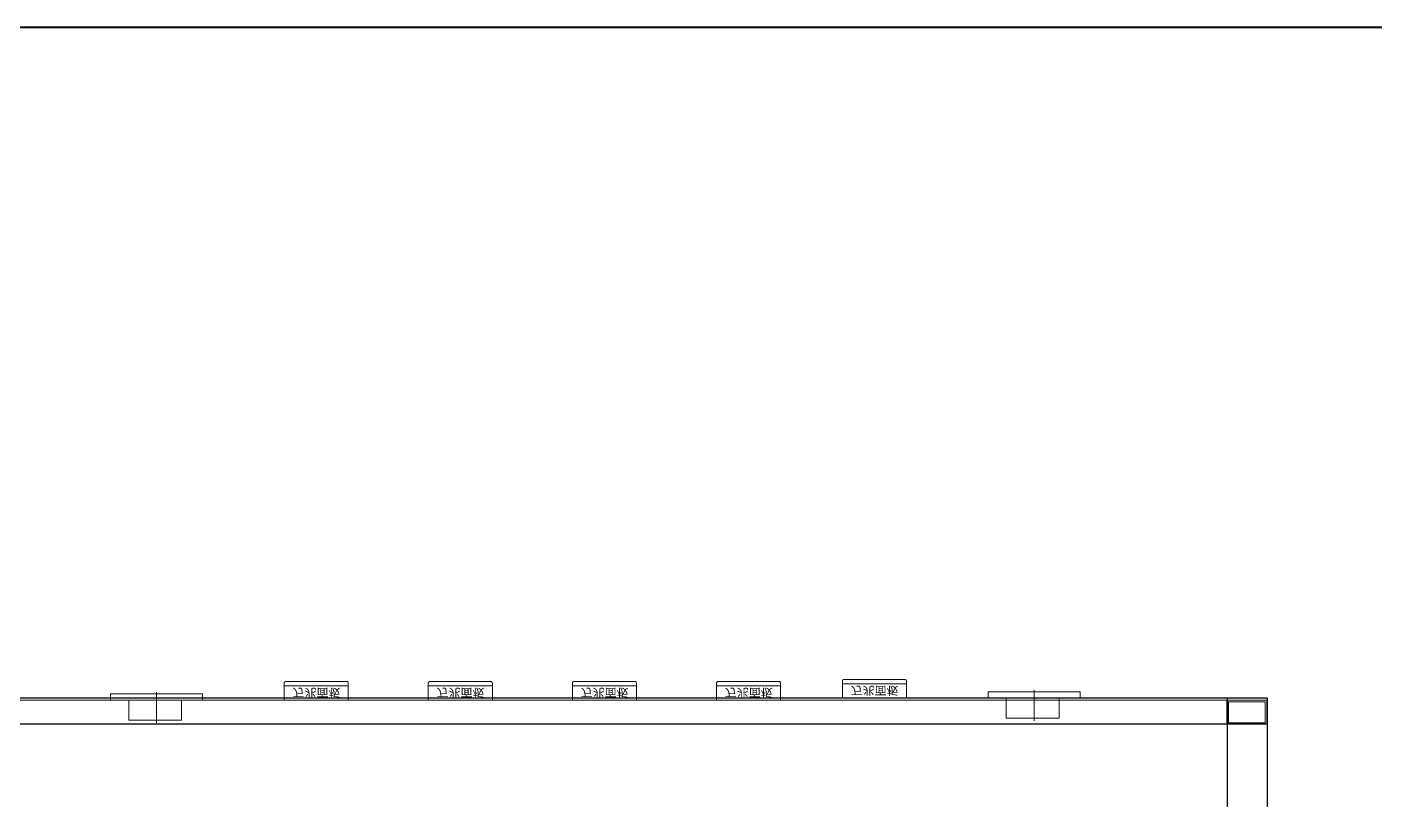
# Model space of a CAD drawing. Extents: x 539033 to 804858, y 468425 to 1263560.
# Drawn here: x 740926 to 742610, y 492172 to 493138 of the extents above; entities that cross this region are included whole.
import ezdxf

# ---------------------------------------------------------------- set-up
doc = ezdxf.new("R2010")
doc.units = 0
doc.header["$LTSCALE"] = 1000
doc.header["$MEASUREMENT"] = 0
for name, pattern in [('0', [0, 0]), ('ACAD_ISO02W100', [15, 12, -3]), ('ACAD_ISO05W100', [33, 24, -3, 0, -3, 0, -3]), ('ACAD_ISO10W100', [18.5, 12, -3, 0.5, -3])]:
    doc.linetypes.add(name, pattern=pattern)
doc.layers.add('5剖面线层', color=2, linetype='CONTINUOUS')
doc.layers.add('柱子', color=7, linetype='CONTINUOUS')
for name, color, linetype, lineweight in [('中心线', 1, 'ACAD_ISO10W100', 15), ('双点划线', 7, 'ACAD_ISO05W100', 15), ('粗实线', 7, '0', 30), ('虚线', 6, 'ACAD_ISO02W100', 18)]:
    doc.layers.add(name, color=color, linetype=linetype, lineweight=lineweight)
doc.styles.add('标准', font='', dxfattribs={"width": 0.667})
doc.styles.get('标准').set_extended_font_data('FangSong_GB2312')

# ---------------------------------------------------------------- blocks, each defined once
blk = doc.blocks.new('A$C6194237F')
at = {"layer": '虚线', "color": 2, "ltscale": 100}
for points in [[(0, 0), (50, 0), (50, 30), (0, 30)], [(2, 2), (48, 2), (48, 28), (2, 28)]]:
    blk.add_lwpolyline(points, close=True, dxfattribs=at)
blk = doc.blocks.new('A$C79CB2A9E')
at = {"layer": '中心线', "color": 1, "ltscale": 100}
blk.add_line((57.5, 0), (57.5, 38), dxfattribs=at)
at = {"layer": '双点划线', "color": 4, "ltscale": 100}
blk.add_lwpolyline([(22.7, 35), (22.7, 10), (88.7, 10), (88.7, 35)], close=True, dxfattribs=at)
blk.add_lwpolyline([(0.5, 2), (114.5, 2, 0.414214), (115, 2.5), (115, 10), (0, 10), (0, 2.5, 0.414214)], format="xyb", close=True, dxfattribs=at)
blk = doc.blocks.new('A$C5FBC7258')
at = {"layer": '双点划线', "color": 4, "ltscale": 100}
for p, q in [((80, 23.5), (0, 23.5)), ((80, 5.5), (0, 5.5))]:
    blk.add_line(p, q, dxfattribs=at)
blk.add_lwpolyline([(0, 23.5), (0, 2, 0.414214), (2, 0), (78, 0, 0.414214), (80, 2), (80, 23.5)], format="xyb", dxfattribs=at)
at = {"layer": '双点划线', "color": 4, "ltscale": 100, "insert": (10.3, 7.6), "char_height": 10, "width": 252.838, "attachment_point": 7, "style": '标准'}
blk.add_mtext('{\\W1.1;万兆面板}', dxfattribs=at)

msp = doc.modelspace()

# ---------------------------------------------------------------- linework, layer by layer
at = {"layer": '5剖面线层', "color": 5, "lineweight": 40, "ltscale": 100}
msp.add_lwpolyline([(726513.9, 493138), (747045.5, 493138), (747045.5, 490589.2), (726513.9, 490589.2)], close=True, dxfattribs=at)
at = {"layer": '柱子', "color": 2, "lineweight": 25, "ltscale": 100}
msp.add_line((697103.2, 493138.1), (747045.5, 493137.8), dxfattribs=at)
at = {"layer": '粗实线', "color": 0, "ltscale": 100}
for p, q in [((742475.2, 492299), (739325.2, 492299)), ((742425.2, 492299), (742425.2, 491864.8)), ((742475.2, 492299), (742475.2, 491864.8)), ((742475.2, 492266.6), (739325.2, 492266.5))]:
    msp.add_line(p, q, dxfattribs=at)
at = {"layer": '虚线', "color": 2, "ltscale": 100}
msp.add_line((742475.2, 492296.5), (739325.2, 492296.5), dxfattribs=at)

# ---------------------------------------------------------------- block references
at = {"layer": '粗实线', "color": 0, "ltscale": 100, "xscale": -1, "rotation": 180}
for name, p in [('A$C79CB2A9E', (741030.3, 492306.5)), ('A$C5FBC7258', (741247.3, 492320)), ('A$C5FBC7258', (741427.3, 492320)), ('A$C5FBC7258', (741607.3, 492320)), ('A$C5FBC7258', (741787.3, 492320)), ('A$C5FBC7258', (741944.6, 492322.5)), ('A$C79CB2A9E', (742126.6, 492309))]:
    msp.add_blockref(name, p, dxfattribs=at)
at = {"layer": '粗实线', "color": 0, "ltscale": 100}
msp.add_blockref('A$C6194237F', (742424.8, 492266.5), dxfattribs=at)

doc.saveas('drawing.dxf')
